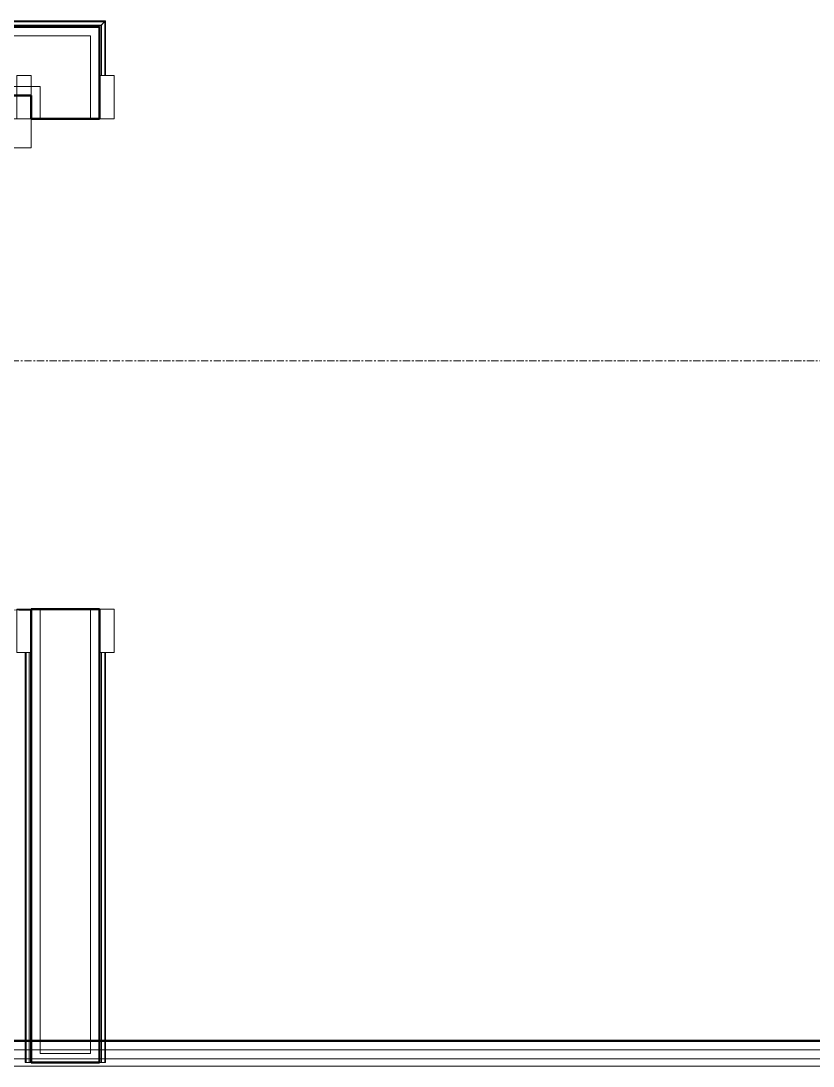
# Model space of a CAD drawing. Header units: inches. Extents: x -4218 to -1830, y 9756 to 12426.
# Drawn here: x -2295.6 to -2240.6, y 10418.3 to 10490.7 of the extents above; entities that cross this region are included whole.
import ezdxf

# ---------------------------------------------------------------- set-up
doc = ezdxf.new("R2010")
doc.units = ezdxf.units.IN
doc.header["$MEASUREMENT"] = 0
doc.linetypes.add('Grid Line 1_2_', pattern=[0.875, 0.5, -0.125, 0.125, -0.125])
for name, color, linetype, lineweight in [('0-1', 7, 'Continuous', 5), ('0-2', 252, 'Continuous', 9), ('A-DOOR-1', 7, 'Continuous', 9), ('A-DOOR-2', 50, 'Continuous', 20), ('A-DOOR-FRAM-1', 50, 'Continuous', 20), ('A-WALL-1', 250, 'Continuous', 50), ('A-WALL-2', 10, 'Continuous', 13), ('A-WALL-3', 253, 'Continuous', 9), ('A-WALL-4', 254, 'Continuous', 9), ('A-WALL-5', 252, 'Continuous', 9), ('A-WALL-6', 7, 'Continuous', 9), ('I-WALL-1', 250, 'Continuous', 50), ('I-WALL-3', 253, 'Continuous', 9), ('I-WALL-4', 252, 'Continuous', 9), ('S-GRID-1', 1, 'Grid Line 1_2_', 9)]:
    doc.layers.add(name, color=color, linetype=linetype, lineweight=lineweight)

# ---------------------------------------------------------------- blocks, each defined once
blk = doc.blocks.new('Basic Wall _ INT - W4BØF - _5_8 GYP - 2X4 WOOD_BATT_ - 5_8 GYP_ - ___-2695110-BACKGROUND - 1ST FLOOR')
at = {"layer": 'A-WALL-3'}
for p, q in [((-2294.857, 10449.961), (-2294.857, 10446.961)), ((-2295.208, 10418.539), (-2295.208, 10420.039)), ((-2294.857, 10420.039), (-2294.857, 10418.539)), ((-2295.271, 10418.539), (-2295.208, 10418.539)), ((-2295.208, 10418.539), (-2295.063, 10418.539)), ((-2295.059, 10418.539), (-2294.997, 10418.539)), ((-2294.881, 10418.539), (-2294.857, 10418.539))]:
    blk.add_line(p, q, dxfattribs=at)
at = {"layer": 'A-WALL-5'}
for p, q in [((-2295.208, 10420.039), (-2295.208, 10446.961)), ((-2294.857, 10446.961), (-2294.857, 10420.039)), ((-2295.271, 10418.539), (-2295.271, 10420.039)), ((-2294.982, 10420.039), (-2294.982, 10418.539)), ((-2294.982, 10418.539), (-2295.271, 10418.539)), ((-2294.941, 10418.539), (-2294.982, 10418.539)), ((-2294.9, 10418.539), (-2294.941, 10418.539)), ((-2294.857, 10418.539), (-2294.9, 10418.539))]:
    blk.add_line(p, q, dxfattribs=at)
at = {"layer": 'A-WALL-6'}
for p, q in [((-2295.271, 10420.039), (-2295.271, 10446.961)), ((-2294.982, 10446.961), (-2294.982, 10420.039))]:
    blk.add_line(p, q, dxfattribs=at)
blk = doc.blocks.new('Basic Wall _ INT - W4BØF - _5_8 GYP - 2X4 WOOD_BATT_ - 5_8 GYP_ - ___-2695111-BACKGROUND - 1ST FLOOR')
at = {"layer": 'A-WALL-3'}
for p, q in [((-2290.083, 10490.36), (-2290.107, 10490.336)), ((-2289.905, 10490.538), (-2289.967, 10490.476)), ((-2289.756, 10490.687), (-2289.901, 10490.542)), ((-2289.693, 10490.75), (-2289.756, 10490.687)), ((-2290.107, 10449.961), (-2290.107, 10446.961)), ((-2290.107, 10420.039), (-2290.107, 10418.539)), ((-2289.756, 10418.539), (-2289.756, 10420.039)), ((-2290.107, 10418.539), (-2290.083, 10418.539)), ((-2289.967, 10418.539), (-2289.905, 10418.539)), ((-2289.901, 10418.539), (-2289.756, 10418.539)), ((-2289.756, 10418.539), (-2289.693, 10418.539))]:
    blk.add_line(p, q, dxfattribs=at)
at = {"layer": 'A-WALL-5'}
for p, q in [((-2290.107, 10490.336), (-2290.107, 10486.961)), ((-2289.756, 10486.961), (-2289.756, 10490.687)), ((-2290.107, 10446.961), (-2290.107, 10420.039)), ((-2289.756, 10420.039), (-2289.756, 10446.961)), ((-2289.982, 10418.539), (-2289.982, 10420.039)), ((-2289.693, 10418.539), (-2289.693, 10420.039)), ((-2290.064, 10418.539), (-2290.107, 10418.539)), ((-2289.982, 10418.539), (-2290.064, 10418.539)), ((-2289.962, 10418.539), (-2289.982, 10418.539)), ((-2289.905, 10418.539), (-2289.962, 10418.539)), ((-2289.813, 10418.539), (-2289.905, 10418.539)), ((-2289.693, 10418.539), (-2289.813, 10418.539))]:
    blk.add_line(p, q, dxfattribs=at)
at = {"layer": 'A-WALL-6'}
for p, q in [((-2289.982, 10486.961), (-2289.982, 10490.461)), ((-2289.693, 10486.961), (-2289.693, 10490.75)), ((-2289.982, 10420.039), (-2289.982, 10446.961)), ((-2289.693, 10420.039), (-2289.693, 10446.961))]:
    blk.add_line(p, q, dxfattribs=at)
at = {"layer": 'A-WALL-6', "flags": 128}
for points in [[(-2290.064, 10490.379), (-2290.043, 10490.4), (-2290.023, 10490.42), (-2290.006, 10490.437), (-2289.993, 10490.45), (-2289.985, 10490.458), (-2289.982, 10490.461)], [(-2289.982, 10490.461), (-2289.962, 10490.481), (-2289.905, 10490.538), (-2289.813, 10490.63), (-2289.693, 10490.75)]]:
    blk.add_lwpolyline(points, dxfattribs=at)
blk = doc.blocks.new('Basic Wall _ INT - W4BØF - _5_8 GYP - 2X4 WOOD_BATT_ - 5_8 GYP_ - ___-2695123-BACKGROUND - 1ST FLOOR')
at = {"layer": 'A-WALL-3'}
for p, q in [((-2327.584, 10490.36), (-2327.594, 10490.336)), ((-2327.51, 10490.538), (-2327.536, 10490.476)), ((-2327.449, 10490.687), (-2327.509, 10490.542)), ((-2327.423, 10490.75), (-2327.449, 10490.687)), ((-2290.107, 10490.336), (-2290.083, 10490.36)), ((-2289.967, 10490.476), (-2289.905, 10490.538)), ((-2289.901, 10490.542), (-2289.756, 10490.687)), ((-2289.756, 10490.687), (-2289.693, 10490.75))]:
    blk.add_line(p, q, dxfattribs=at)
at = {"layer": 'A-WALL-5'}
for p, q in [((-2290.107, 10490.336), (-2327.594, 10490.336)), ((-2327.449, 10490.687), (-2289.756, 10490.687))]:
    blk.add_line(p, q, dxfattribs=at)
at = {"layer": 'A-WALL-6'}
for p, q in [((-2327.594, 10490.336), (-2327.576, 10490.379)), ((-2289.982, 10490.461), (-2327.542, 10490.461)), ((-2327.423, 10490.75), (-2289.693, 10490.75))]:
    blk.add_line(p, q, dxfattribs=at)
at = {"layer": 'A-WALL-6', "flags": 128}
for points in [[(-2327.576, 10490.379), (-2327.567, 10490.4), (-2327.559, 10490.42), (-2327.552, 10490.437), (-2327.547, 10490.45), (-2327.543, 10490.458), (-2327.542, 10490.461)], [(-2327.542, 10490.461), (-2327.534, 10490.481), (-2327.51, 10490.538), (-2327.472, 10490.63), (-2327.423, 10490.75)], [(-2289.982, 10490.461), (-2289.985, 10490.458), (-2289.993, 10490.45), (-2290.006, 10490.437), (-2290.023, 10490.42), (-2290.043, 10490.4), (-2290.064, 10490.379)], [(-2289.693, 10490.75), (-2289.813, 10490.63), (-2289.905, 10490.538), (-2289.962, 10490.481), (-2289.982, 10490.461)]]:
    blk.add_lwpolyline(points, dxfattribs=at)
blk = doc.blocks.new('SWING - SINGLE - FLUSH - 2-10 x 6-8 - PRIVACY-3199407-BACKGROUND - 1ST FLOOR')
at = {"layer": 'A-DOOR-1'}
blk.add_arc((17, 2.375), 34.067, 93.36569, 180, dxfattribs=at)
at = {"layer": 'A-DOOR-2'}
for p, q in [((15, 2.375), (15, 36.383)), ((17, 36.383), (15, 36.383)), ((17, 2.375), (17, 36.383)), ((17, 2.375), (15, 2.375))]:
    blk.add_line(p, q, dxfattribs=at)
at = {"layer": 'A-DOOR-FRAM-1'}
for p, q in [((-17, 3.375), (-20, 3.375)), ((-20, 3.375), (-20, 2.375)), ((-17, 2.375), (-17, 3.375)), ((20, 3.375), (17, 3.375)), ((17, 3.375), (17, 2.375)), ((20, 2.375), (20, 3.375)), ((-20, 2.375), (-17, 2.375)), ((17, 2.375), (20, 2.375)), ((-17, -2.375), (-20, -2.375)), ((-20, -2.375), (-20, -3.375)), ((-17, -3.375), (-17, -2.375)), ((20, -2.375), (17, -2.375)), ((17, -2.375), (17, -3.375)), ((20, -3.375), (20, -2.375)), ((-20, -3.375), (-17, -3.375)), ((17, -3.375), (20, -3.375))]:
    blk.add_line(p, q, dxfattribs=at)
blk = doc.blocks.new('CTR - 1st Phase - Unit Layouts_rvt-1-BACKGROUND - 1ST FLOOR')
at = {"layer": 'A-WALL-1'}
for p, q in [((-2290.107, 10490.336), (-2327.594, 10490.336)), ((-2290.107, 10489.711), (-2290.107, 10490.336)), ((-2290.107, 10485.586), (-2290.107, 10489.711)), ((-2322.844, 10485.586), (-2294.857, 10485.586)), ((-2294.857, 10485.586), (-2294.857, 10483.961)), ((-2290.107, 10483.961), (-2290.107, 10485.586)), ((-2294.857, 10483.961), (-2290.107, 10483.961)), ((-2290.107, 10449.961), (-2294.857, 10449.961)), ((-2294.857, 10449.961), (-2294.857, 10418.539)), ((-2290.107, 10418.539), (-2290.107, 10449.961)), ((-2294.857, 10418.539), (-2294.232, 10418.539)), ((-2294.232, 10418.539), (-2290.732, 10418.539)), ((-2290.732, 10418.539), (-2290.107, 10418.539))]:
    blk.add_line(p, q, dxfattribs=at)
at = {"layer": 'A-WALL-2'}
for p, q in [((-2290.732, 10489.711), (-2326.969, 10489.711)), ((-2290.732, 10489.711), (-2290.732, 10486.211)), ((-2294.232, 10486.211), (-2323.469, 10486.211)), ((-2294.232, 10486.211), (-2294.232, 10485.586)), ((-2290.732, 10486.211), (-2290.732, 10485.586)), ((-2294.232, 10485.586), (-2294.232, 10483.961)), ((-2290.732, 10485.586), (-2290.732, 10483.961)), ((-2294.232, 10449.961), (-2294.232, 10419.164)), ((-2290.732, 10449.961), (-2290.732, 10419.164)), ((-2294.232, 10419.164), (-2290.732, 10419.164))]:
    blk.add_line(p, q, dxfattribs=at)
at = {"layer": 'A-WALL-3'}
for p, q in [((-2290.107, 10490.336), (-2327.594, 10490.336)), ((-2290.107, 10490.336), (-2290.107, 10486.961)), ((-2294.857, 10446.961), (-2294.857, 10420.039)), ((-2290.107, 10420.039), (-2290.107, 10446.961)), ((-2290.107, 10418.539), (-2294.857, 10418.539))]:
    blk.add_line(p, q, dxfattribs=at)
at = {"layer": 'A-WALL-4'}
for p, q in [((-2294.857, 10449.961), (-2294.857, 10446.961)), ((-2290.107, 10446.961), (-2290.107, 10449.961)), ((-2294.857, 10420.039), (-2294.857, 10418.539)), ((-2290.107, 10418.539), (-2290.107, 10420.039))]:
    blk.add_line(p, q, dxfattribs=at)
at = {"layer": 'A-WALL-5'}
for p, q in [((-2290.107, 10483.961), (-2294.857, 10483.961)), ((-2294.857, 10449.961), (-2290.107, 10449.961))]:
    blk.add_line(p, q, dxfattribs=at)
at = {"layer": '0-2'}
for name in ['Basic Wall _ INT - W4BØF - _5_8 GYP - 2X4 WOOD_BATT_ - 5_8 GYP_ - ___-2695123-BACKGROUND - 1ST FLOOR', 'Basic Wall _ INT - W4BØF - _5_8 GYP - 2X4 WOOD_BATT_ - 5_8 GYP_ - ___-2695111-BACKGROUND - 1ST FLOOR', 'Basic Wall _ INT - W4BØF - _5_8 GYP - 2X4 WOOD_BATT_ - 5_8 GYP_ - ___-2695110-BACKGROUND - 1ST FLOOR']:
    blk.add_blockref(name, (0, 0), dxfattribs=at)
at = {"layer": '0-2', "rotation": 90.00000000000803}
blk.add_blockref('SWING - SINGLE - FLUSH - 2-10 x 6-8 - PRIVACY-3199407-BACKGROUND - 1ST FLOOR', (-2292.482, 10466.961), dxfattribs=at)
blk = doc.blocks.new('CTR - 1st Phase - Common Walls_rvt-1-BACKGROUND - 1ST FLOOR')
at = {"layer": 'A-WALL-2'}
for p, q in [((-2105.824, 10419.414), (-2436.389, 10419.414)), ((-2105.824, 10418.789), (-2435.764, 10418.789)), ((-2105.824, 10418.289), (-2435.264, 10418.289))]:
    blk.add_line(p, q, dxfattribs=at)
at = {"layer": 'I-WALL-1'}
blk.add_line((-2105.824, 10420.039), (-2341.706, 10420.039), dxfattribs=at)
at = {"layer": 'I-WALL-3'}
for p, q in [((-2295.151, 10420.039), (-2295.265, 10420.039)), ((-2295.059, 10420.039), (-2295.147, 10420.039)), ((-2295.002, 10420.039), (-2295.057, 10420.039)), ((-2294.25, 10420.039), (-2294.857, 10420.039)), ((-2290.732, 10420.039), (-2294.232, 10420.039)), ((-2290.107, 10420.039), (-2290.714, 10420.039)), ((-2289.905, 10420.039), (-2289.96, 10420.039)), ((-2289.813, 10420.039), (-2289.9, 10420.039)), ((-2289.693, 10420.039), (-2289.807, 10420.039))]:
    blk.add_line(p, q, dxfattribs=at)
at = {"layer": 'I-WALL-4'}
for p, q in [((-2295.265, 10420.039), (-2305.494, 10420.039)), ((-2105.824, 10420.039), (-2289.693, 10420.039))]:
    blk.add_line(p, q, dxfattribs=at)

msp = doc.modelspace()

# ---------------------------------------------------------------- linework, layer by layer
at = {"layer": 'S-GRID-1'}
msp.add_line((-1830.198, 10467.189), (-4168.714, 10467.189), dxfattribs=at)

# ---------------------------------------------------------------- block references
at = {"layer": '0-1'}
for name in ['CTR - 1st Phase - Unit Layouts_rvt-1-BACKGROUND - 1ST FLOOR', 'CTR - 1st Phase - Common Walls_rvt-1-BACKGROUND - 1ST FLOOR']:
    msp.add_blockref(name, (0, 0), dxfattribs=at)

doc.saveas('drawing.dxf')
